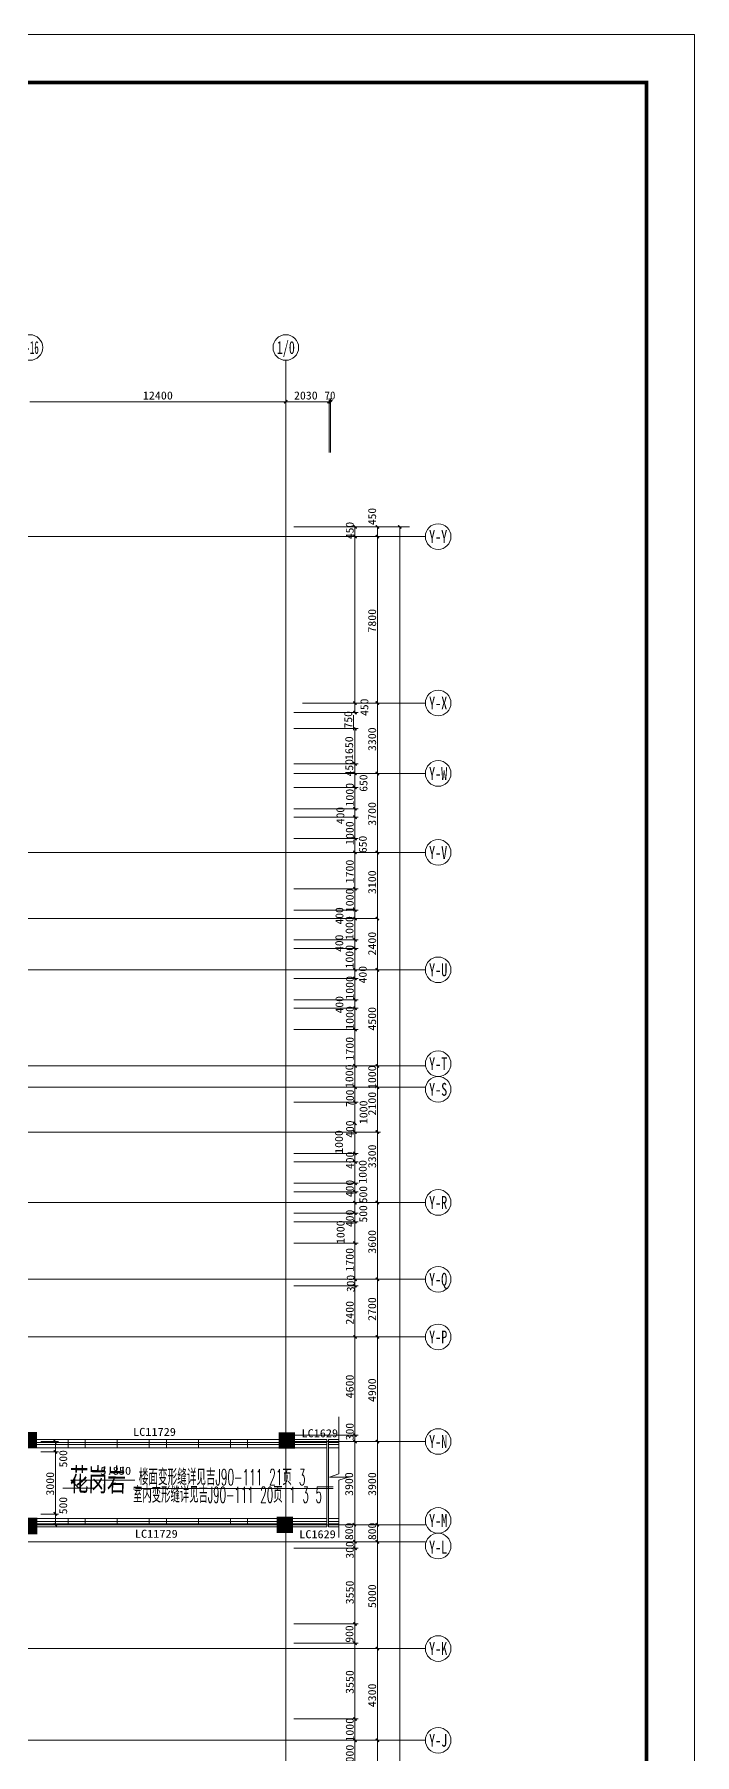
# Model space of a CAD drawing. Extents: x -307567 to 704339, y -10277 to 165507.
# Drawn here: x 180165 to 211123, y 84910 to 165506 of the extents above; entities that cross this region are included whole.
import ezdxf
from ezdxf.enums import TextEntityAlignment as Align

# ---------------------------------------------------------------- set-up
doc = ezdxf.new("R2010")
doc.units = 0
doc.header["$MEASUREMENT"] = 0
for name, color, linetype, lineweight in [('AXIS', 7, 'CONTINUOUS', 5), ('wode', 250, 'CONTINUOUS', 0), ('ziti', 32, 'CONTINUOUS', 0)]:
    doc.layers.add(name, color=color, linetype=linetype, lineweight=lineweight)
doc.layers.add('中文', color=4, linetype='CONTINUOUS')
doc.styles.add('HZ', font='txt', dxfattribs={"width": 0.7, "height": 5, "bigfont": 'STF:宋体'})
doc.styles.get("Standard").update_dxf_attribs({"font": 'txt', "height": 3})

msp = doc.modelspace()

# ---------------------------------------------------------------- linework, layer by layer
at = {"layer": 'AXIS', "color": 0}
msp.add_lwpolyline([(211123.29347, 165506.44355), (80863.18581, 165506.44355), (80863.18581, -10277.09273), (211123.29347, -10277.09273)], close=True, dxfattribs=at)
at = {"layer": 'AXIS', "color": 0, "const_width": 180.29081}
msp.add_lwpolyline([(208869.65839, 163252.80847), (83116.82089, 163252.80847), (83116.82089, -8023.45765), (208869.65839, -8023.45765)], close=True, dxfattribs=at)
at = {"layer": 'wode', "color": 0}
for p, q in [((191954.24636, 150235.97407), (191954.24636, 147245.49632)), ((191954.24636, 148445.48132), (191954.24636, 145911.00372)), ((193984.23807, 148445.48132), (193984.23807, 145911.00372)), ((194054.22011, 148445.48132), (194054.22011, 145911.00372)), ((179954.39636, 148295.48319), (191954.24636, 148295.48319)), ((191954.24636, 148295.48319), (194054.22011, 148295.48319)), ((193854.23482, 148295.48319), (194054.22011, 148295.48319)), ((191954.24636, 147245.49632), (191954.24636, 95169.51457)), ((195197.62623, 141979.04603), (118974.00627, 141979.04603)), ((195347.62435, 142429.04041), (192324.22464, 142429.04041)), ((195347.62435, 141979.04603), (192743.82389, 141979.04603)), ((197747.48449, 142429.04041), (194747.52199, 142429.04041)), ((195197.62623, 141979.04603), (195197.62623, 142429.04041)), ((198497.58498, 141979.04603), (195197.62623, 141979.04603)), ((195197.62623, 134179.14353), (195197.62623, 141979.04603)), ((196247.50324, 141979.04603), (196247.50324, 142429.04041)), ((196247.6131, 134179.14353), (196247.6131, 141979.04603)), ((197297.59998, 19280.57061), (197297.59998, 142429.04041)), ((195347.62435, 134179.14353), (192743.82389, 134179.14353)), ((198497.58498, 134179.14353), (195197.62623, 134179.14353)), ((195197.62623, 133729.14916), (195197.62623, 134179.14353)), ((196247.6131, 130879.18478), (196247.6131, 134179.14353)), ((195347.62435, 133729.14916), (192324.22464, 133729.14916)), ((195127.60757, 132906.82362), (195127.60757, 133607.91654)), ((195197.62623, 131329.17916), (195197.62623, 133028.07455)), ((195347.62435, 132978.07822), (192324.22464, 132978.07822)), ((195347.62435, 131329.17916), (192324.22464, 131329.17916)), ((192324.22464, 130879.18478), (195347.62435, 130879.18478)), ((195347.62435, 130879.18478), (192743.82389, 130879.18478)), ((195197.62623, 130879.18478), (195197.62623, 131329.17916)), ((198497.58498, 130879.18478), (195197.62623, 130879.18478)), ((195197.62623, 130229.1868), (195197.62623, 130879.18478)), ((196247.6131, 127179.22798), (196247.6131, 130879.18478)), ((192324.22464, 130229.1868), (195347.62435, 130229.1868)), ((195197.62623, 129229.20541), (195197.62623, 130229.1868)), ((192324.22464, 129229.20541), (195347.62435, 129229.20541)), ((195197.62623, 128829.20735), (195197.62623, 129229.20541)), ((192324.22464, 128829.20735), (195347.62435, 128829.20735)), ((195197.62623, 127829.2168), (195197.62623, 128829.20735)), ((192324.22464, 127829.2168), (195347.62435, 127829.2168)), ((195197.62623, 127179.22798), (195197.62623, 127829.2168)), ((195197.62623, 127179.22798), (118974.00627, 127179.22798)), ((192324.22464, 127179.22798), (195347.62435, 127179.22798)), ((196397.61123, 127179.22798), (194620.70473, 127179.22798)), ((198497.58498, 127179.22798), (195197.62623, 127179.22798)), ((195197.62623, 125479.25228), (195197.62623, 127179.22798)), ((196247.6131, 121679.29368), (196247.6131, 127179.22798)), ((196247.6131, 124479.26173), (196247.6131, 127179.22798)), ((192324.22464, 125479.25228), (195347.62435, 125479.25228)), ((195197.62623, 124479.26173), (195197.62623, 125479.25228)), ((192324.22464, 124479.26173), (195347.62435, 124479.26173)), ((195197.62623, 124079.26368), (195197.62623, 124479.26173)), ((195197.62623, 121679.29368), (195197.62623, 124479.26173)), ((175904.44698, 124079.26368), (196247.6131, 124079.26368)), ((195197.62623, 123079.28228), (195197.62623, 124079.26368)), ((192324.22464, 123079.28228), (195347.62435, 123079.28228)), ((192324.22464, 122679.28423), (195347.62435, 122679.28423)), ((195197.62623, 122679.28423), (195197.62623, 123079.28228)), ((195197.62623, 121679.29368), (195197.62623, 122679.28423)), ((195197.62623, 121679.29368), (118974.00627, 121679.29368)), ((192324.22464, 121679.29368), (195347.62435, 121679.29368)), ((192324.22464, 121279.30478), (195347.62435, 121279.30478)), ((198497.58498, 121679.29368), (195197.62623, 121679.29368)), ((195197.62623, 121279.30478), (195197.62623, 121679.29368)), ((195197.62623, 120279.31423), (195197.62623, 121279.30478)), ((196247.6131, 117179.34993), (196247.6131, 121679.29368)), ((192324.22464, 120279.31423), (195347.62435, 120279.31423)), ((195197.62623, 119879.31618), (195197.62623, 120279.31423)), ((192324.22464, 119879.31618), (195347.62435, 119879.31618)), ((195197.62623, 118879.33478), (195197.62623, 119879.31618)), ((192324.22464, 118879.33478), (195347.62435, 118879.33478)), ((195197.62623, 116179.36853), (195197.62623, 118879.33478)), ((195197.62623, 117179.34993), (118974.00627, 117179.34993)), ((192324.22464, 117179.34993), (195347.62435, 117179.34993)), ((198497.58498, 117179.34993), (195197.62623, 117179.34993)), ((196247.6131, 116179.36853), (196247.6131, 117179.34993)), ((195197.62623, 116179.36853), (118974.00627, 116179.36853)), ((192324.22464, 116179.36853), (195347.62435, 116179.36853)), ((196397.61123, 116179.36853), (194599.64786, 116179.36853)), ((198497.58498, 116179.36853), (195197.62623, 116179.36853)), ((195197.62623, 115479.37423), (195197.62623, 116179.36853)), ((196247.6131, 110779.43603), (196247.6131, 116179.36853)), ((196247.6131, 114479.38367), (196247.6131, 116179.36853)), ((192324.22464, 115479.37423), (195347.62435, 115479.37423)), ((195197.62623, 114479.38367), (195197.62623, 115479.37423)), ((195197.62623, 114079.39478), (195197.62623, 114479.38367)), ((195197.62623, 110779.43603), (195197.62623, 114479.38367)), ((175904.44698, 114079.39478), (195347.62435, 114079.39478)), ((196397.61123, 114079.39478), (194599.64786, 114079.39478)), ((195197.62623, 113079.40423), (195197.62623, 114079.39478)), ((192324.22464, 113079.40423), (195347.62435, 113079.40423)), ((195197.62623, 112679.40617), (195197.62623, 113079.40423)), ((192324.22464, 112679.40617), (195347.62435, 112679.40617)), ((195197.62623, 111679.42478), (195197.62623, 112679.40617)), ((192324.22464, 111679.42478), (195347.62435, 111679.42478)), ((192324.22464, 111279.42673), (195347.62435, 111279.42673)), ((195197.62623, 111279.42673), (195197.62623, 111679.42478)), ((195197.62623, 110279.43617), (195197.62623, 111279.42673)), ((195197.62623, 110779.43603), (118974.00627, 110779.43603)), ((198497.58498, 110779.43603), (195197.62623, 110779.43603)), ((196247.6131, 107179.48103), (196247.6131, 110779.43603)), ((192324.22464, 110279.43617), (195347.62435, 110279.43617)), ((192324.22464, 109879.44728), (195347.62435, 109879.44728)), ((195197.62623, 109879.44728), (195197.62623, 110279.43617)), ((195197.62623, 108879.45673), (195197.62623, 109879.44728)), ((192324.22464, 108879.45673), (195347.62435, 108879.45673)), ((195197.62623, 107179.48103), (195197.62623, 108879.45673)), ((195197.62623, 107179.48103), (118974.00627, 107179.48103)), ((192324.22464, 107179.48103), (195347.62435, 107179.48103)), ((195347.62435, 107179.48103), (192324.22464, 107179.48103)), ((195347.62435, 106879.48478), (192324.22464, 106879.48478)), ((198497.58498, 107179.48103), (195197.62623, 107179.48103)), ((195197.62623, 106879.48478), (195197.62623, 107179.48103)), ((195197.62623, 106829.4793), (195197.62623, 107179.48103)), ((195197.62623, 104479.51478), (195197.62623, 106829.4793)), ((196247.6131, 104479.51478), (196247.6131, 107179.48103)), ((195197.62623, 104479.51478), (118974.00627, 104479.51478)), ((195347.62435, 104479.51478), (192324.22464, 104479.51478)), ((198497.58498, 104479.51478), (195197.62623, 104479.51478)), ((195197.62623, 99929.56555), (195197.62623, 104479.51478)), ((196247.6131, 99579.57297), (196247.6131, 104479.51478)), ((177624.44501, 99279.78729), (193884.22712, 99279.78729)), ((180247.39807, 99679.57478), (191654.25011, 99679.57478)), ((180247.39807, 99540.55369), (191654.25011, 99540.55369)), ((180247.39807, 99439.57228), (191654.25011, 99439.57228)), ((181298.88639, 99579.57297), (180460.56679, 99579.57297)), ((181148.88826, 99089.28674), (181148.88826, 99579.57297)), ((181754.37386, 99279.78729), (181754.37386, 99679.57478)), ((181754.37386, 99579.57297), (181754.37386, 99279.78729)), ((182554.38827, 99279.78729), (182554.38827, 99679.57478)), ((182554.38827, 99579.57297), (182554.38827, 99279.78729)), ((184054.36952, 99279.78729), (184054.36952, 99679.57478)), ((184054.36952, 99579.57297), (184054.36952, 99279.78729)), ((185554.35077, 99279.78729), (185554.35077, 99679.57478)), ((185554.35077, 99579.57297), (185554.35077, 99279.78729)), ((186354.32857, 99279.78729), (186354.32857, 99679.57478)), ((186354.32857, 99579.57297), (186354.32857, 99279.78729)), ((187854.30982, 99279.78729), (187854.30982, 99679.57478)), ((187854.30982, 99579.57297), (187854.30982, 99279.78729)), ((189354.29107, 99279.78729), (189354.29107, 99679.57478)), ((189354.29107, 99579.57297), (189354.29107, 99279.78729)), ((190154.26886, 99279.78729), (190154.26886, 99679.57478)), ((190154.26886, 99579.57297), (190154.26886, 99279.78729)), ((191954.24636, 14532.32064), (191954.24636, 99322.83485)), ((195347.62435, 99879.56922), (192324.22464, 99879.56922)), ((195347.62435, 99579.57297), (192324.22464, 99579.57297)), ((192354.25357, 99679.57478), (193884.22712, 99679.57478)), ((192354.25357, 99540.55369), (193884.22712, 99540.55369)), ((192354.25357, 99439.57228), (193884.22712, 99439.57228)), ((193884.22712, 99679.57478), (193884.22712, 95579.61077)), ((193954.24577, 99679.57478), (193954.24577, 95579.61077)), ((193954.24577, 99679.57478), (194447.96519, 99679.57478)), ((193954.24577, 99540.55369), (194447.96519, 99540.55369)), ((193954.24577, 99439.57228), (194447.96519, 99439.57228)), ((193954.24577, 99279.78729), (194447.96519, 99279.78729)), ((195197.62623, 99579.57297), (195197.62623, 99929.56555)), ((198497.58498, 99579.57297), (195197.62623, 99579.57297)), ((198497.58498, 99579.57297), (195197.62623, 99579.57297)), ((195197.62623, 90979.67437), (195197.62623, 99579.57297)), ((196247.6131, 95679.62172), (196247.6131, 99579.57297)), ((181298.88639, 99089.28674), (180460.56679, 99089.28674)), ((181148.88826, 96220.39866), (181148.88826, 99089.28674)), ((182256.29629, 97391.98435), (181881.30098, 97766.97966)), ((181881.30098, 97766.97966), (184881.26348, 97766.97966)), ((182631.29161, 97766.97966), (182256.29629, 97391.98435)), ((181506.30567, 97391.98435), (183006.28692, 97391.98435)), ((188283.32057, 97377.1713), (184899.35408, 97377.1713)), ((193535.23246, 97377.1713), (188283.32057, 97377.1713)), ((194179.24296, 97458.17615), (193535.23246, 97458.17615)), ((194179.24296, 97377.1713), (193535.23246, 97377.1713)), ((179754.41106, 95979.61797), (193884.22712, 95979.61797)), ((181298.88639, 96180.39977), (180460.56679, 96180.39977)), ((181148.88826, 95679.62172), (181148.88826, 96220.39866)), ((181754.37386, 95979.61797), (181754.37386, 95679.62172)), ((182554.38827, 95979.61797), (182554.38827, 95679.62172)), ((184054.36952, 95979.61797), (184054.36952, 95679.62172)), ((185554.35077, 95979.61797), (185554.35077, 95679.62172)), ((186354.32857, 95979.61797), (186354.32857, 95679.62172)), ((187854.30982, 95979.61797), (187854.30982, 95679.62172)), ((189354.29107, 95979.61797), (189354.29107, 95679.62172)), ((190154.26886, 95979.61797), (190154.26886, 95679.62172)), ((193954.24577, 95979.61797), (194447.96519, 95979.61797)), ((195197.62623, 95679.62172), (118974.00627, 95679.62172)), ((195197.62623, 95679.62172), (118974.00627, 95679.62172)), ((180266.18445, 95838.91233), (193884.22712, 95838.91233)), ((193884.22712, 95719.61146), (180266.18445, 95719.61146)), ((191954.24636, 95689.61916), (180266.18445, 95689.61916)), ((180266.18445, 95579.61077), (193884.22712, 95579.61077)), ((181298.88639, 95679.62172), (180460.56679, 95679.62172)), ((182886.50082, 95679.62172), (180727.20164, 95679.62172)), ((193954.24577, 95838.91233), (194447.96519, 95838.91233)), ((194447.96519, 95719.61146), (193954.24577, 95719.61146)), ((193954.24577, 95579.61077), (194447.96519, 95579.61077)), ((198497.58498, 95679.62172), (195197.62623, 95679.62172)), ((198497.58498, 95679.62172), (195197.62623, 95679.62172)), ((196247.6131, 94879.62562), (196247.6131, 95679.62172)), ((195197.62623, 94879.62562), (118974.00627, 94879.62562)), ((195197.62623, 94879.62562), (118974.00627, 94879.62562)), ((192324.22464, 94879.62562), (195347.62435, 94879.62562)), ((192324.22464, 94579.62937), (195347.62435, 94579.62937)), ((198497.58498, 94879.62562), (195197.62623, 94879.62562)), ((198497.58498, 94879.62562), (195197.62623, 94879.62562)), ((195197.62623, 94129.63499), (195197.62623, 94879.62562)), ((196247.6131, 89879.68202), (196247.6131, 94879.62562)), ((192324.22464, 91029.67985), (195347.62435, 91029.67985)), ((195197.62623, 90129.6911), (195197.62623, 90979.67437)), ((195197.62623, 89879.68202), (195197.62623, 90979.67437)), ((195197.62623, 89879.68202), (118974.00627, 89879.68202)), ((195197.62623, 89879.68202), (118974.00627, 89879.68202)), ((192324.22464, 90129.6911), (195347.62435, 90129.6911)), ((195197.62623, 86579.72784), (195197.62623, 90129.6911)), ((198497.58498, 89879.68202), (195197.62623, 89879.68202)), ((198497.58498, 89879.68202), (195197.62623, 89879.68202)), ((196247.6131, 85579.74187), (196247.6131, 89879.68202)), ((192324.22464, 86579.72784), (195347.62435, 86579.72784)), ((195197.62623, 85579.74187), (195197.62623, 86579.72784)), ((195197.62623, 85579.74187), (118974.00627, 85579.74187)), ((195197.62623, 85579.74187), (118974.00627, 85579.74187)), ((192324.22464, 85579.74187), (195347.62435, 85579.74187)), ((198497.58498, 85579.74187), (195197.62623, 85579.74187)), ((198497.58498, 85579.74187), (195197.62623, 85579.74187)), ((195197.62623, 84579.75589), (195197.62623, 85579.74187)), ((196247.6131, 81579.79339), (196247.6131, 85579.74187))]:
    msp.add_line(p, q, dxfattribs=at)
at = {"layer": 'wode', "color": 0, "const_width": 67.49915}
for points in [[(191879.2473, 148220.48413), (192029.24542, 148370.48225)], [(191879.2473, 148220.48413), (192029.24542, 148370.48225)], [(193909.23901, 148220.48413), (194059.23714, 148370.48225)], [(193979.22105, 148220.48413), (194129.21917, 148370.48225)], [(195122.62716, 142504.03947), (195272.62529, 142354.04135)], [(195122.62716, 142054.0451), (195272.62529, 141904.04697)], [(196172.50418, 142504.03947), (196322.5023, 142354.04135)], [(196172.61404, 142054.0451), (196322.61216, 141904.04697)], [(197222.60091, 142504.03947), (197372.59904, 142354.04135)], [(195122.62716, 134254.14259), (195272.62529, 134104.14447)], [(195122.62716, 134254.14259), (195272.62529, 134104.14447)], [(195122.62716, 133804.14822), (195272.62529, 133654.15009)], [(196172.61404, 134254.14259), (196322.61216, 134104.14447)], [(195122.62716, 133053.07728), (195272.62529, 132903.07916)], [(195122.62716, 131404.17822), (195272.62529, 131254.18009)], [(195122.62716, 130954.18384), (195272.62529, 130804.18572)], [(195122.62716, 130954.18384), (195272.62529, 130804.18572)], [(196172.61404, 130954.18384), (196322.61216, 130804.18572)], [(195122.62716, 130304.18586), (195272.62529, 130154.18774)], [(195122.62716, 129304.20447), (195272.62529, 129154.20634)], [(195122.62716, 128904.20642), (195272.62529, 128754.20829)], [(195122.62716, 127904.21586), (195272.62529, 127754.21774)], [(195122.62716, 127254.22704), (195272.62529, 127104.22892)], [(196172.61404, 127254.22704), (196322.61216, 127104.22892)], [(196172.61404, 127254.22704), (196322.61216, 127104.22892)], [(195122.62716, 125554.25134), (195272.62529, 125404.25322)], [(195122.62716, 124554.26079), (195272.62529, 124404.26267)], [(195122.62716, 124154.26274), (195272.62529, 124004.26461)], [(196172.61404, 124158.26354), (196322.61216, 124008.26542)], [(195122.62716, 123154.28134), (195272.62529, 123004.28322)], [(195122.62716, 122754.28329), (195272.62529, 122604.28517)], [(195122.62716, 121754.29274), (195272.62529, 121604.29461)], [(196172.61404, 121754.29274), (196322.61216, 121604.29461)], [(195122.62716, 121354.30384), (195272.62529, 121204.30572)], [(195122.62716, 120354.31329), (195272.62529, 120204.31516)], [(195122.62716, 119954.31524), (195272.62529, 119804.31711)], [(195122.62716, 118954.33384), (195272.62529, 118804.33572)], [(195122.62716, 117254.34899), (195272.62529, 117104.35086)], [(196172.61404, 117254.34899), (196322.61216, 117104.35086)], [(195122.62716, 116254.36759), (195272.62529, 116104.36947)], [(196172.61404, 116254.36759), (196322.61216, 116104.36947)], [(196172.61404, 116254.36759), (196322.61216, 116104.36947)], [(195122.62716, 115554.37329), (195272.62529, 115404.37516)], [(195122.62716, 114554.38274), (195272.62529, 114404.38461)], [(195122.62716, 114154.39384), (195272.62529, 114004.39572)], [(196172.61404, 114154.39384), (196322.61216, 114004.39572)], [(195122.62716, 113154.40329), (195272.62529, 113004.40516)], [(195122.62716, 112754.40524), (195272.62529, 112604.40711)], [(195122.62716, 111754.42384), (195272.62529, 111604.42572)], [(195122.62716, 111354.42579), (195272.62529, 111204.42766)], [(195122.62716, 110844.4285), (195272.62529, 110694.43038)], [(196172.61404, 110854.43509), (196322.61216, 110704.43697)], [(195122.62716, 110354.43524), (195272.62529, 110204.43711)], [(195122.62716, 109954.44634), (195272.62529, 109804.44822)], [(195122.62716, 108954.45579), (195272.62529, 108804.45766)], [(195122.62716, 107254.48009), (195272.62529, 107104.48196)], [(195122.62716, 107254.48009), (195272.62529, 107104.48196)], [(196172.61404, 107254.48009), (196322.61216, 107104.48196)], [(195122.62716, 106954.48384), (195272.62529, 106804.48571)], [(195122.62716, 104554.51384), (195272.62529, 104404.51571)], [(196172.61404, 104554.51384), (196322.61216, 104404.51571)], [(179547.43123, 99988.57055), (179547.43123, 99288.57625), (180247.39807, 99288.57625), (180247.39807, 99988.57055), (179547.43123, 99988.57055), (179547.43123, 99288.57625)], [(191654.25011, 99973.56524), (191654.25011, 99273.5801), (192354.25357, 99273.5801), (192354.25357, 99973.56524), (191654.25011, 99973.56524), (191654.25011, 99273.5801)], [(195122.62716, 99954.56829), (195272.62529, 99804.57016)], [(181073.8892, 99654.57204), (181223.88732, 99504.57391)], [(181073.8892, 99164.28581), (181223.88732, 99014.28768)], [(195122.62716, 99654.57204), (195272.62529, 99504.57391)], [(196172.61404, 99654.57204), (196322.61216, 99504.57391)], [(179566.181, 95970.70085), (179566.181, 95270.7157), (180266.18445, 95270.7157), (180266.18445, 95970.70085), (179566.181, 95970.70085), (179566.181, 95270.7157)], [(181073.8892, 96265.39626), (181223.88732, 96115.39814)], [(191554.27577, 96029.60514), (191554.27577, 95329.62), (192254.24261, 95329.62), (192254.24261, 96029.60514), (191554.27577, 96029.60514), (191554.27577, 95329.62)], [(181073.8892, 95754.62079), (181223.88732, 95604.62266)], [(195092.59824, 95754.62079), (195242.59637, 95604.62266)], [(196172.61404, 95754.62079), (196322.61216, 95604.62266)], [(195122.62716, 94954.62468), (195272.62529, 94804.62656)], [(195122.62716, 94654.62843), (195272.62529, 94504.63031)], [(196172.61404, 94954.62468), (196322.61216, 94804.62656)], [(195122.62716, 91104.67891), (195272.62529, 90954.68079)], [(195122.62716, 90204.69016), (195272.62529, 90054.69204)], [(196172.61404, 89954.68108), (196322.61216, 89804.68295)], [(195122.62716, 86654.72691), (195272.62529, 86504.72878)], [(195122.62716, 85654.74093), (195272.62529, 85504.74281)], [(196172.61404, 85654.74093), (196322.61216, 85504.74281)]]:
    msp.add_lwpolyline(points, dxfattribs=at)
at = {"layer": 'wode', "color": 0}
msp.add_lwpolyline([(194447.96519, 100742.57113), (194447.96519, 98061.0983), (193997.97081, 97911.10018), (194897.95956, 97911.10018), (194447.96519, 97761.10205), (194447.96519, 95079.62922)], dxfattribs=at)
for centre in [(179954.39636, 150835.99404), (191954.24636, 150835.99404), (199097.57748, 141979.04603), (199097.57748, 134179.14353), (199097.57748, 130879.18478), (199097.57748, 127179.22798), (199097.57748, 121679.29368), (199097.57748, 117279.35173), (199097.57748, 116079.36673), (199097.57748, 110779.43603), (199097.57748, 107179.48103), (199097.57748, 104479.51478), (199097.57748, 99579.57297), (199097.57748, 99579.57297), (199097.57748, 95879.60702), (199097.57748, 94679.62202), (199097.57748, 89879.68202), (199097.57748, 89879.68202), (199097.57748, 85579.74187), (199097.57748, 85579.74187)]:
    msp.add_circle(centre, 599.9925, dxfattribs=at)
for points in [[(179547.43123, 99988.57055), (180247.39807, 99988.57055), (179547.43123, 99288.57625), (180247.39807, 99288.57625)], [(191654.25011, 99973.56524), (192354.25357, 99973.56524), (191654.25011, 99273.5801), (192354.25357, 99273.5801)], [(179566.181, 95970.70085), (180266.18445, 95970.70085), (179566.181, 95270.7157), (180266.18445, 95270.7157)], [(191554.27577, 96029.60514), (192254.24261, 96029.60514), (191554.27577, 95329.62), (192254.24261, 95329.62)]]:
    msp.add_solid(points, dxfattribs=at)

# ---------------------------------------------------------------- texts
for s, height, width, p, p2 in [('Y-16', 599.9925, 0.416254, (179538.16621, 150535.99779), (180370.66313, 150535.99779)), ('1/0', 599.9925, 0.65425, (191529.00753, 150535.99779), (192379.5218, 150535.99779)), ('12400', 374.995313, 0.940015, (185249.33749, 148400.47455), (186659.34184, 148400.47455)), ('2030', 374.995313, 0.887988, (192339.27573, 148400.47455), (193449.2472, 148400.47455)), ('70', 374.995313, 0.906641, (193771.25246, 148400.47455), (194281.23143, 148400.47455)), ('Y-Y', 599.9925, 0.531578, (198672.30203, 141679.04978), (199522.8163, 141679.04978)), ('Y-X', 599.9925, 0.531578, (198672.30203, 133879.14728), (199522.8163, 133879.14728)), ('Y-W', 599.9925, 0.472514, (198672.30203, 130579.18853), (199522.8163, 130579.18853)), ('Y-V', 599.9925, 0.472514, (198672.30203, 126879.23173), (199522.8163, 126879.23173)), ('Y-U', 599.9925, 0.531578, (198672.30203, 121379.29743), (199522.8163, 121379.29743)), ('Y-T', 599.9925, 0.531578, (198672.30203, 116979.35548), (199522.8163, 116979.35548)), ('Y-S', 599.9925, 0.531578, (198672.30203, 115779.37048), (199522.8163, 115779.37048)), ('Y-R', 599.9925, 0.531578, (198672.30203, 110479.43978), (199522.8163, 110479.43978)), ('Y-Q', 599.9925, 0.531578, (198672.30203, 106879.48478), (199522.8163, 106879.48478)), ('Y-P', 599.9925, 0.531578, (198672.30203, 104179.51853), (199522.8163, 104179.51853)), ('LC11729', 374.995313, 0.893327, (184792.12885, 99842.47252), (186802.08908, 99842.47252)), ('LC1629', 374.995313, 0.855011, (192692.95783, 99778.83501), (194402.95843, 99778.83501)), ('Y-N', 599.9925, 0.531578, (198672.30203, 99279.57672), (199522.8163, 99279.57672)), ('Y-N', 599.9925, 0.531578, (198672.30203, 99279.57672), (199522.8163, 99279.57672)), ('   5.850 ', 374.995313, 0.85224, (182385.31079, 98021.97831), (184995.26352, 98021.97831)), ('Y-M', 599.9925, 0.531578, (198672.30203, 95579.61077), (199522.8163, 95579.61077)), ('LC11729', 374.995313, 0.893327, (184876.97887, 95069.33882), (186886.93909, 95069.33882)), ('LC1629', 374.995313, 0.855011, (192586.75798, 95048.13548), (194296.75858, 95048.13548)), ('Y-L', 599.9925, 0.531578, (198672.30203, 94329.6386), (199522.8163, 94329.6386)), ('Y-K', 599.9925, 0.531578, (198672.30203, 89579.69034), (199522.8163, 89579.69034)), ('Y-K', 599.9925, 0.531578, (198672.30203, 89579.69034), (199522.8163, 89579.69034)), ('Y-J', 599.9925, 0.531578, (198672.30203, 85279.74562), (199522.8163, 85279.74562)), ('Y-J', 599.9925, 0.531578, (198672.30203, 85279.74562), (199522.8163, 85279.74562))]:
    msp.add_text(s, height=height, dxfattribs=dict(at, width=width)).set_placement(p, p2, align=Align.FIT)
for s, width, p, p2 in [('450', 0.863994, (196187.51864, 142513.03899), (196187.51864, 143323.02337)), ('450', 0.864004, (195137.605, 141859.04021), (195137.605, 142669.03375)), ('7800', 0.887996, (196187.59188, 137479.10228), (196187.59188, 138589.08291)), ('450', 0.864004, (195823.50952, 133577.25591), (195823.50952, 134387.24945)), ('750', 0.863994, (195067.62297, 132990.83136), (195067.62297, 133800.81574)), ('3300', 0.887996, (196187.59188, 131929.17166), (196187.59188, 133039.15229)), ('1650', 0.93474, (195110.17615, 131510.23158), (195110.17615, 132620.22137)), ('450', 0.863994, (195113.94807, 130742.87362), (195113.94807, 131552.858)), ('650', 0.863994, (195780.91972, 130023.28728), (195780.91972, 130833.27166)), ('1000', 1.044709, (195137.605, 129329.19805), (195137.605, 130439.18784)), ('400', 0.925708, (194697.38834, 128502.16676), (194697.38834, 129312.15115)), ('3700', 0.888003, (196187.59188, 128429.2093), (196187.59188, 129539.19909)), ('1000', 1.044709, (195137.605, 127529.22055), (195137.605, 128639.21034)), ('650', 0.864004, (195749.64569, 127150.8653), (195749.64569, 127960.85883)), ('1700', 0.98667, (195137.605, 125729.24305), (195137.605, 126839.23284)), ('3100', 0.98667, (196187.59188, 125229.25235), (196187.59188, 126339.24214)), ('1000', 1.044709, (195137.605, 124379.25993), (195137.605, 125489.24971)), ('400', 0.925708, (194654.43233, 123802.42998), (194654.43233, 124612.41436)), ('1000', 1.044709, (195127.60757, 123083.20069), (195127.60757, 124193.19047)), ('2400', 0.887996, (196187.59188, 122351.2915), (196187.59188, 123461.27213)), ('400', 0.925718, (194645.4969, 122518.76683), (194645.4969, 123328.76036)), ('1000', 1.044709, (195128.66957, 121737.20006), (195128.66957, 122847.18984)), ('400', 0.925708, (195746.05687, 121047.21234), (195746.05687, 121857.19673)), ('1000', 1.044709, (195137.605, 120279.31423), (195137.605, 121389.30401)), ('400', 0.925708, (194654.43233, 119638.27915), (194654.43233, 120448.26353)), ('1000', 1.044709, (195137.605, 118869.32819), (195137.605, 119979.31798)), ('4500', 0.888003, (196187.59188, 118829.3293), (196187.59188, 119939.31909)), ('1700', 0.98667, (195137.605, 117429.34985), (195137.605, 118539.33964)), ('1000', 1.044709, (195122.84689, 116138.09707), (195122.84689, 117248.08686)), ('1000', 1.044709, (196187.59188, 116093.36496), (196187.59188, 117203.35475)), ('700', 0.925718, (195146.57706, 115259.15603), (195146.57706, 116069.14957)), ('1000', 1.044709, (195781.83523, 114449.7118), (195781.83523, 115559.70159)), ('2100', 0.98667, (196187.59188, 114853.38108), (196187.59188, 115963.37086)), ('400', 0.925708, (195146.54044, 113811.50567), (195146.54044, 114621.49005)), ('1000', 1.044709, (194633.37547, 113058.20088), (194633.37547, 114168.19067)), ('400', 0.925718, (195146.54044, 112348.87747), (195146.54044, 113158.87101)), ('3300', 0.887996, (196187.59188, 112385.41571), (196187.59188, 113495.39634)), ('1000', 1.044709, (195746.05687, 111655.74954), (195746.05687, 112765.73932)), ('400', 0.925718, (195137.605, 111029.4268), (195137.605, 111839.42034)), ('500', 0.925718, (195770.00677, 110740.68224), (195770.00677, 111550.67578)), ('500', 0.925718, (195770.00677, 109840.69349), (195770.00677, 110650.68703)), ('1000', 1.044701, (194707.6055, 108829.4604), (194707.6055, 109939.44103)), ('400', 0.925708, (195137.605, 109629.44735), (195137.605, 110439.43173)), ('3600', 0.887996, (196187.59188, 108379.46603), (196187.59188, 109489.44666)), ('1700', 0.98667, (195137.605, 107539.47103), (195137.605, 108649.46082)), ('300', 0.925718, (195183.60052, 106578.48146), (195183.60052, 107388.475)), ('2400', 0.887996, (195137.605, 105054.50454), (195137.605, 106164.48517)), ('2700', 0.887996, (196187.59188, 105229.5054), (196187.59188, 106339.48603)), ('4600', 0.887996, (195137.605, 101604.54766), (195137.605, 102714.52829)), ('4900', 0.888003, (196187.59188, 101429.5468), (196187.59188, 102539.53659)), ('300', 0.925718, (195137.605, 99639.56673), (195137.605, 100449.56027)), ('500', 0.925718, (181703.91062, 98365.72706), (181703.91062, 99175.7206)), ('3000', 0.93474, (181088.86704, 97044.84819), (181088.86704, 98154.83798)), ('3900', 0.887996, (195107.6127, 97029.60485), (195107.6127, 98139.58548)), ('3900', 0.887996, (196187.59188, 97029.60485), (196187.59188, 98139.58548)), ('500', 0.925718, (181701.5669, 96172.92), (181701.5669, 96982.91354)), ('800', 0.925708, (195107.6127, 94963.6242), (195107.6127, 95773.60859)), ('800', 0.925708, (196187.59188, 94963.6242), (196187.59188, 95773.60859)), ('300', 0.925718, (195137.605, 94093.63691), (195137.605, 94903.63045)), ('3550', 0.845717, (195137.605, 91954.66218), (195137.605, 93064.65197)), ('5000', 0.934732, (196187.59188, 91779.67047), (196187.59188, 92889.65111)), ('900', 0.925718, (195124.05537, 90154.68468), (195124.05537, 90964.67822)), ('3550', 0.845714, (195137.605, 87754.71468), (195137.605, 88864.69989)), ('4300', 0.887996, (196187.59188, 87129.71944), (196187.59188, 88239.70007)), ('1000', 1.044705, (195137.605, 85519.74353), (195137.605, 86629.72874)), ('1000', 1.044709, (195137.605, 84263.75643), (195137.605, 85373.74621))]:
    msp.add_text(s, height=374.995313, rotation=90, dxfattribs=dict(at, width=width)).set_placement(p, p2, align=Align.FIT)
at = {"layer": 'ziti', "color": 0, "style": 'HZ'}
for s, width, p, p2 in [('楼面变形缝详见吉J90-111 21页 3', 0.488086, (185061.58349, 97533.69706), (192870.86088, 97533.69706)), ('室内变形缝详见吉J90-111 20页 1 3 5', 0.488568, (184789.60203, 96712.02154), (193648.86629, 96712.02154))]:
    msp.add_text(s, height=749.9906251, dxfattribs=dict(at, width=width)).set_placement(p, p2, align=Align.FIT)
at = {"layer": '中文', "color": 0, "lineweight": 0, "style": 'HZ', "width": 0.513748}
msp.add_text('花岗岩', height=1200, rotation=359.4749817785, dxfattribs=at).set_placement((181818.61037, 97157.476), (184448.8875, 97133.37332), align=Align.FIT)

doc.saveas('drawing.dxf')
